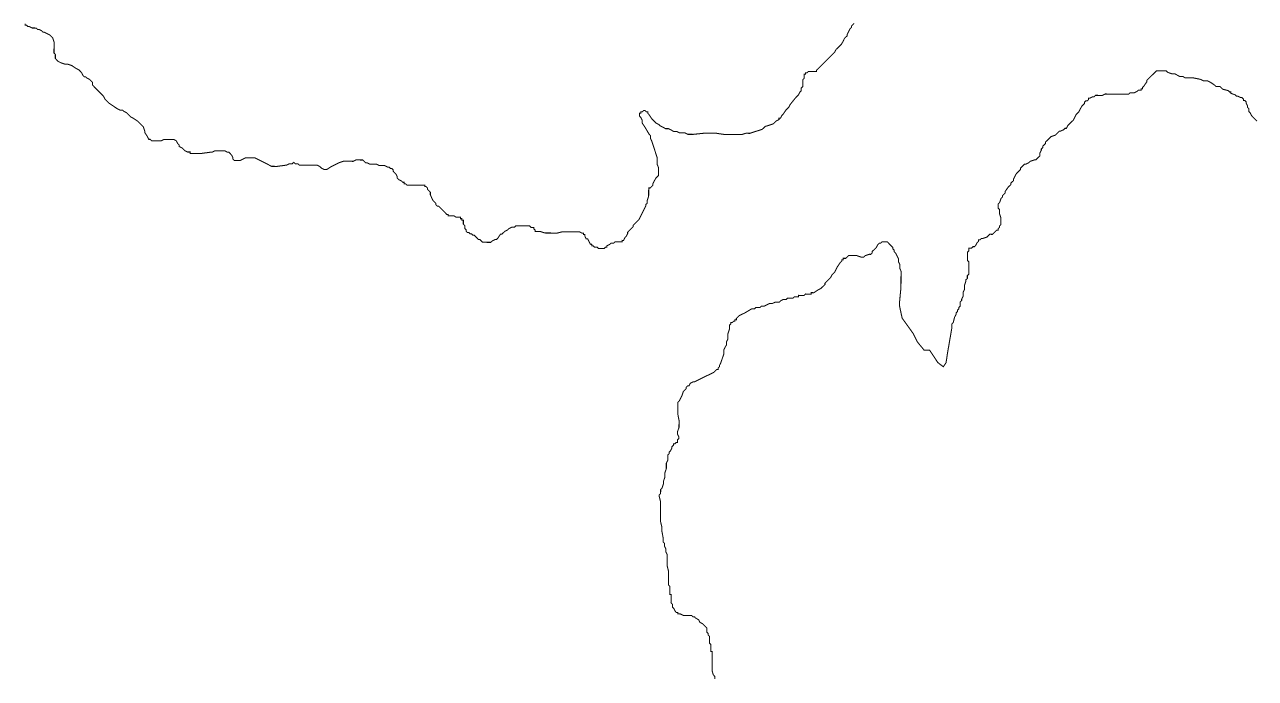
# Model space of a CAD drawing. Header units: metres. Extents: x 290190 to 339802, y 1811045 to 1991312.
# Drawn here: x 318741 to 322325, y 1857717 to 1859620 of the extents above; entities that cross this region are included whole.
import ezdxf

# ---------------------------------------------------------------- set-up
doc = ezdxf.new("R2010")
doc.units = ezdxf.units.M
doc.header["$MEASUREMENT"] = 0
doc.layers.add('HAZARDS LINE', color=1, linetype='Continuous')

msp = doc.modelspace()

# ---------------------------------------------------------------- linework, layer by layer
at = {"layer": 'HAZARDS LINE', "lineweight": 18}
for points in [[(321156.9, 1859623.9, 3.02, 3.02, 0), (321148.8, 1859615.9, 3.02, 3.02, 0), (321148.8, 1859611.8, 3.02, 3.02, 0), (321144.7, 1859607.8, 3.02, 3.02, 0), (321136.6, 1859591.8, 3.02, 3.02, 0), (321136.5, 1859587.8, 3.02, 3.02, 0), (321128.4, 1859579.8, 3.02, 3.02, 0), (321124.4, 1859571.7, 3.02, 3.02, 0), (321120.3, 1859563.7, 3.02, 3.02, 0), (321112.2, 1859555.7, 3.02, 3.02, 0), (321104.1, 1859547.7, 3.02, 3.02, 0), (321100, 1859539.7, 3.02, 3.02, 0), (321071.7, 1859511.7, 3.02, 3.02, 0), (321055.5, 1859495.7, 3.02, 3.02, 0), (321051.5, 1859491.7, 3.02, 3.02, 0), (321047.4, 1859487.7, 3.02, 3.02, 0), (321047.4, 1859483.7, 3.02, 3.02, 0), (321043.4, 1859483.7, 3.02, 3.02, 0), (321039.3, 1859483.7, 3.02, 3.02, 0), (321035.3, 1859483.7, 3.02, 3.02, 0), (321027.3, 1859483.8, 3.02, 3.02, 0), (321023.2, 1859483.8, 3.02, 3.02, 0), (321019.2, 1859479.8, 3.02, 3.02, 0), (321015.2, 1859479.8, 3.02, 3.02, 0), (321015.1, 1859475.8, 3.02, 3.02, 0), (321011.1, 1859475.8, 3.02, 3.02, 0), (321011.1, 1859471.8, 3.02, 3.02, 0), (321011.1, 1859467.8, 3.02, 3.02, 0), (321011, 1859463.8, 3.02, 3.02, 0), (321007, 1859459.8, 3.02, 3.02, 0), (321006.9, 1859451.7, 3.02, 3.02, 0), (321006.9, 1859443.7, 3.02, 3.02, 0), (321006.9, 1859439.6, 3.02, 3.02, 0), (321002.8, 1859435.6, 3.02, 3.02, 0), (321002.8, 1859427.6, 3.02, 3.02, 0), (320998.7, 1859423.6, 3.02, 3.02, 0), (320994.7, 1859415.6, 3.02, 3.02, 0), (320990.6, 1859411.6, 3.02, 3.02, 0), (320986.6, 1859407.6, 3.02, 3.02, 0), (320970.3, 1859387.5, 3.02, 3.02, 0), (320966.3, 1859379.5, 3.02, 3.02, 0), (320962.2, 1859375.5, 3.02, 3.02, 0), (320958.2, 1859371.5, 3.02, 3.02, 0), (320950, 1859359.5, 3.02, 3.02, 0), (320946, 1859355.5, 3.02, 3.02, 0), (320941.9, 1859347.5, 3.02, 3.02, 0), (320937.9, 1859347.5, 3.02, 3.02, 0), (320937.9, 1859343.5, 3.02, 3.02, 0), (320929.8, 1859339.5, 3.02, 3.02, 0), (320925.8, 1859335.5, 3.02, 3.02, 0), (320921.7, 1859331.5, 3.02, 3.02, 0), (320909.6, 1859327.5, 3.02, 3.02, 0), (320897.5, 1859323.6, 3.02, 3.02, 0), (320889.4, 1859315.6, 3.02, 3.02, 0), (320877.3, 1859311.6, 3.02, 3.02, 0), (320865.2, 1859307.7, 3.02, 3.02, 0), (320853.1, 1859303.7, 3.02, 3.02, 0), (320841.1, 1859303.8, 3.02, 3.02, 0), (320829, 1859299.9, 3.02, 3.02, 0), (320816.9, 1859299.9, 3.02, 3.02, 0), (320812.9, 1859300, 3.02, 3.02, 0), (320804.8, 1859300, 3.02, 3.02, 0), (320800.8, 1859300, 3.02, 3.02, 0), (320792.7, 1859300.1, 3.02, 3.02, 0), (320780.7, 1859300.1, 3.02, 3.02, 0), (320752.5, 1859304.3, 3.02, 3.02, 0), (320740.5, 1859304.4, 3.02, 3.02, 0), (320732.4, 1859304.5, 3.02, 3.02, 0), (320724.4, 1859304.5, 3.02, 3.02, 0), (320688.1, 1859300.7, 3.02, 3.02, 0), (320680.1, 1859300.8, 3.02, 3.02, 0), (320672, 1859300.8, 3.02, 3.02, 0), (320664, 1859304.9, 3.02, 3.02, 0), (320655.9, 1859304.9, 3.02, 3.02, 0), (320647.9, 1859305, 3.02, 3.02, 0), (320639.9, 1859309.1, 3.02, 3.02, 0), (320631.8, 1859309.1, 3.02, 3.02, 0), (320623.8, 1859313.2, 3.02, 3.02, 0), (320615.8, 1859317.3, 3.02, 3.02, 0), (320607.7, 1859317.3, 3.02, 3.02, 0), (320599.7, 1859321.4, 3.02, 3.02, 0), (320591.7, 1859325.5, 3.02, 3.02, 0), (320587.7, 1859329.5, 3.02, 3.02, 0), (320579.7, 1859333.6, 3.02, 3.02, 0), (320575.7, 1859337.6, 3.02, 3.02, 0), (320571.7, 1859341.7, 3.02, 3.02, 0), (320567.7, 1859345.7, 3.02, 3.02, 0), (320559.7, 1859357.8, 3.02, 3.02, 0), (320555.7, 1859361.9, 3.02, 3.02, 0), (320555.7, 1859365.9, 3.02, 3.02, 0), (320551.7, 1859365.9, 3.02, 3.02, 0), (320547.7, 1859370, 3.02, 3.02, 0), (320543.7, 1859370, 3.02, 3.02, 0), (320539.6, 1859366, 3.02, 3.02, 0), (320535.6, 1859366, 3.02, 3.02, 0), (320535.6, 1859362, 3.02, 3.02, 0), (320531.6, 1859362, 3.02, 3.02, 0), (320531.5, 1859358, 3.02, 3.02, 0), (320531.5, 1859354, 3.02, 3.02, 0), (320535.5, 1859349.9, 3.02, 3.02, 0), (320539.5, 1859341.9, 3.02, 3.02, 0), (320539.5, 1859337.8, 3.02, 3.02, 0), (320539.4, 1859333.8, 3.02, 3.02, 0), (320547.4, 1859321.7, 3.02, 3.02, 0), (320559.4, 1859301.5, 3.02, 3.02, 0), (320563.3, 1859297.4, 3.02, 3.02, 0), (320563.3, 1859289.4, 3.02, 3.02, 0), (320567.3, 1859281.3, 3.02, 3.02, 0), (320571.2, 1859269.2, 3.02, 3.02, 0), (320575.2, 1859257.1, 3.02, 3.02, 0), (320579.1, 1859245, 3.02, 3.02, 0), (320583.1, 1859232.9, 3.02, 3.02, 0), (320583, 1859224.9, 3.02, 3.02, 0), (320583, 1859212.8, 3.02, 3.02, 0), (320586.9, 1859204.7, 3.02, 3.02, 0), (320586.9, 1859196.7, 3.02, 3.02, 0), (320586.8, 1859188.6, 3.02, 3.02, 0), (320586.8, 1859184.6, 3.02, 3.02, 0), (320586.8, 1859180.6, 3.02, 3.02, 0), (320582.7, 1859176.6, 3.02, 3.02, 0), (320578.7, 1859172.6, 3.02, 3.02, 0), (320574.6, 1859164.6, 3.02, 3.02, 0), (320570.5, 1859156.5, 3.02, 3.02, 0), (320570.5, 1859152.5, 3.02, 3.02, 0), (320562.4, 1859144.5, 3.02, 3.02, 0), (320558.4, 1859144.5, 3.02, 3.02, 0), (320558.4, 1859140.5, 3.02, 3.02, 0), (320558.3, 1859136.5, 3.02, 3.02, 0), (320558.3, 1859124.4, 3.02, 3.02, 0), (320558.2, 1859120.4, 3.02, 3.02, 0), (320554.1, 1859108.3, 3.02, 3.02, 0), (320554.1, 1859104.3, 3.02, 3.02, 0), (320554.1, 1859100.3, 3.02, 3.02, 0), (320550, 1859096.3, 3.02, 3.02, 0), (320550, 1859092.3, 3.02, 3.02, 0), (320546, 1859084.2, 3.02, 3.02, 0), (320541.9, 1859076.2, 3.02, 3.02, 0), (320533.7, 1859060.2, 3.02, 3.02, 0), (320529.7, 1859052.1, 3.02, 3.02, 0), (320525.6, 1859048.1, 3.02, 3.02, 0), (320521.6, 1859044.1, 3.02, 3.02, 0), (320517.5, 1859040.1, 3.02, 3.02, 0), (320513.5, 1859036.1, 3.02, 3.02, 0), (320513.4, 1859032.1, 3.02, 3.02, 0), (320505.3, 1859024.1, 3.02, 3.02, 0), (320501.3, 1859020.1, 3.02, 3.02, 0), (320497.2, 1859016.1, 3.02, 3.02, 0), (320497.2, 1859012.1, 3.02, 3.02, 0), (320493.1, 1859004.1, 3.02, 3.02, 0), (320489.1, 1859000.1, 3.02, 3.02, 0), (320485, 1858992, 3.02, 3.02, 0), (320481, 1858992.1, 3.02, 3.02, 0), (320481, 1858988, 3.02, 3.02, 0), (320477, 1858988.1, 3.02, 3.02, 0), (320472.9, 1858988.1, 3.02, 3.02, 0), (320468.9, 1858988.1, 3.02, 3.02, 0), (320464.9, 1858988.1, 3.02, 3.02, 0), (320460.9, 1858988.2, 3.02, 3.02, 0), (320456.8, 1858984.2, 3.02, 3.02, 0), (320452.8, 1858984.2, 3.02, 3.02, 0), (320448.8, 1858984.2, 3.02, 3.02, 0), (320444.7, 1858980.2, 3.02, 3.02, 0), (320436.6, 1858976.2, 3.02, 3.02, 0), (320436.6, 1858972.2, 3.02, 3.02, 0), (320432.6, 1858972.2, 3.02, 3.02, 0), (320428.5, 1858968.2, 3.02, 3.02, 0), (320424.5, 1858968.3, 3.02, 3.02, 0), (320420.5, 1858968.3, 3.02, 3.02, 0), (320416.5, 1858968.3, 3.02, 3.02, 0), (320412.4, 1858968.3, 3.02, 3.02, 0), (320408.4, 1858972.4, 3.02, 3.02, 0), (320404.4, 1858972.4, 3.02, 3.02, 0), (320400.4, 1858972.4, 3.02, 3.02, 0), (320396.4, 1858976.5, 3.02, 3.02, 0), (320392.4, 1858976.5, 3.02, 3.02, 0), (320392.4, 1858980.5, 3.02, 3.02, 0), (320388.4, 1858980.6, 3.02, 3.02, 0), (320384.4, 1858988.6, 3.02, 3.02, 0), (320380.4, 1858996.7, 3.02, 3.02, 0), (320376.4, 1858996.7, 3.02, 3.02, 0), (320372.4, 1859004.8, 3.02, 3.02, 0), (320372.5, 1859008.8, 3.02, 3.02, 0), (320368.4, 1859008.9, 3.02, 3.02, 0), (320368.5, 1859012.9, 3.02, 3.02, 0), (320364.4, 1859012.9, 3.02, 3.02, 0), (320356.4, 1859017, 3.02, 3.02, 0), (320352.4, 1859017, 3.02, 3.02, 0), (320344.3, 1859017.1, 3.02, 3.02, 0), (320332.3, 1859017.1, 3.02, 3.02, 0), (320320.2, 1859017.2, 3.02, 3.02, 0), (320308.1, 1859017.3, 3.02, 3.02, 0), (320292, 1859013.4, 3.02, 3.02, 0), (320284, 1859013.4, 3.02, 3.02, 0), (320279.9, 1859013.4, 3.02, 3.02, 0), (320271.9, 1859013.5, 3.02, 3.02, 0), (320263.8, 1859013.5, 3.02, 3.02, 0), (320255.8, 1859013.6, 3.02, 3.02, 0), (320243.7, 1859017.7, 3.02, 3.02, 0), (320235.7, 1859017.7, 3.02, 3.02, 0), (320231.7, 1859017.7, 3.02, 3.02, 0), (320227.6, 1859017.8, 3.02, 3.02, 0), (320227.7, 1859021.8, 3.02, 3.02, 0), (320223.7, 1859025.8, 3.02, 3.02, 0), (320223.7, 1859029.9, 3.02, 3.02, 0), (320219.7, 1859029.9, 3.02, 3.02, 0), (320215.6, 1859029.9, 3.02, 3.02, 0), (320211.6, 1859034, 3.02, 3.02, 0), (320207.6, 1859034, 3.02, 3.02, 0), (320203.6, 1859034, 3.02, 3.02, 0), (320191.5, 1859034.1, 3.02, 3.02, 0), (320183.5, 1859034.1, 3.02, 3.02, 0), (320175.4, 1859034.2, 3.02, 3.02, 0), (320171.4, 1859034.2, 3.02, 3.02, 0), (320167.4, 1859030.2, 3.02, 3.02, 0), (320163.3, 1859030.2, 3.02, 3.02, 0), (320159.3, 1859030.3, 3.02, 3.02, 0), (320151.2, 1859026.3, 3.02, 3.02, 0), (320147.2, 1859022.3, 3.02, 3.02, 0), (320139.1, 1859018.3, 3.02, 3.02, 0), (320131, 1859010.3, 3.02, 3.02, 0), (320127, 1859010.3, 3.02, 3.02, 0), (320118.9, 1858998.3, 3.02, 3.02, 0), (320114.8, 1858994.3, 3.02, 3.02, 0), (320110.8, 1858994.3, 3.02, 3.02, 0), (320102.7, 1858990.4, 3.02, 3.02, 0), (320098.7, 1858986.4, 3.02, 3.02, 0), (320094.7, 1858986.4, 3.02, 3.02, 0), (320090.6, 1858986.4, 3.02, 3.02, 0), (320086.6, 1858986.4, 3.02, 3.02, 0), (320082.6, 1858986.5, 3.02, 3.02, 0), (320078.6, 1858986.5, 3.02, 3.02, 0), (320074.5, 1858986.5, 3.02, 3.02, 0), (320070.5, 1858990.6, 3.02, 3.02, 0), (320066.5, 1858994.6, 3.02, 3.02, 0), (320062.5, 1858994.6, 3.02, 3.02, 0), (320058.5, 1858998.7, 3.02, 3.02, 0), (320050.5, 1859006.8, 3.02, 3.02, 0), (320046.5, 1859006.8, 3.02, 3.02, 0), (320042.5, 1859010.8, 3.02, 3.02, 0), (320038.5, 1859010.9, 3.02, 3.02, 0), (320034.5, 1859014.9, 3.02, 3.02, 0), (320030.4, 1859014.9, 3.02, 3.02, 0), (320026.4, 1859019, 3.02, 3.02, 0), (320026.5, 1859023, 3.02, 3.02, 0), (320022.5, 1859027.1, 3.02, 3.02, 0), (320022.5, 1859035.1, 3.02, 3.02, 0), (320018.5, 1859039.2, 3.02, 3.02, 0), (320018.6, 1859047.2, 3.02, 3.02, 0), (320018.6, 1859051.2, 3.02, 3.02, 0), (320014.6, 1859051.3, 3.02, 3.02, 0), (320014.6, 1859055.3, 3.02, 3.02, 0), (320010.6, 1859055.3, 3.02, 3.02, 0), (320010.6, 1859059.3, 3.02, 3.02, 0), (320006.6, 1859059.4, 3.02, 3.02, 0), (319998.5, 1859059.4, 3.02, 3.02, 0), (319990.5, 1859063.5, 3.02, 3.02, 0), (319982.4, 1859063.5, 3.02, 3.02, 0), (319978.4, 1859063.6, 3.02, 3.02, 0), (319974.4, 1859063.6, 3.02, 3.02, 0), (319974.4, 1859067.6, 3.02, 3.02, 0), (319970.4, 1859067.6, 3.02, 3.02, 0), (319966.4, 1859071.7, 3.02, 3.02, 0), (319962.4, 1859075.7, 3.02, 3.02, 0), (319958.4, 1859079.8, 3.02, 3.02, 0), (319946.4, 1859091.9, 3.02, 3.02, 0), (319942.4, 1859092, 3.02, 3.02, 0), (319938.4, 1859096, 3.02, 3.02, 0), (319938.4, 1859100, 3.02, 3.02, 0), (319934.4, 1859104.1, 3.02, 3.02, 0), (319930.4, 1859108.1, 3.02, 3.02, 0), (319926.4, 1859116.2, 3.02, 3.02, 0), (319922.5, 1859124.3, 3.02, 3.02, 0), (319922.5, 1859128.3, 3.02, 3.02, 0), (319922.5, 1859132.3, 3.02, 3.02, 0), (319918.5, 1859136.4, 3.02, 3.02, 0), (319914.5, 1859140.4, 3.02, 3.02, 0), (319914.5, 1859144.4, 3.02, 3.02, 0), (319910.5, 1859148.5, 3.02, 3.02, 0), (319906.5, 1859148.5, 3.02, 3.02, 0), (319906.5, 1859152.5, 3.02, 3.02, 0), (319902.5, 1859152.6, 3.02, 3.02, 0), (319898.5, 1859152.6, 3.02, 3.02, 0), (319894.5, 1859152.6, 3.02, 3.02, 0), (319886.4, 1859152.7, 3.02, 3.02, 0), (319878.4, 1859152.7, 3.02, 3.02, 0), (319874.3, 1859152.7, 3.02, 3.02, 0), (319870.3, 1859152.8, 3.02, 3.02, 0), (319866.3, 1859152.8, 3.02, 3.02, 0), (319862.3, 1859152.8, 3.02, 3.02, 0), (319854.2, 1859152.9, 3.02, 3.02, 0), (319850.2, 1859156.9, 3.02, 3.02, 0), (319846.2, 1859156.9, 3.02, 3.02, 0), (319846.2, 1859161, 3.02, 3.02, 0), (319842.2, 1859161, 3.02, 3.02, 0), (319838.2, 1859165, 3.02, 3.02, 0), (319830.2, 1859169.1, 3.02, 3.02, 0), (319826.2, 1859173.2, 3.02, 3.02, 0), (319826.2, 1859177.2, 3.02, 3.02, 0), (319822.2, 1859185.3, 3.02, 3.02, 0), (319818.2, 1859189.3, 3.02, 3.02, 0), (319814.2, 1859193.4, 3.02, 3.02, 0), (319814.3, 1859197.4, 3.02, 3.02, 0), (319810.3, 1859201.4, 3.02, 3.02, 0), (319806.2, 1859201.5, 3.02, 3.02, 0), (319802.2, 1859205.5, 3.02, 3.02, 0), (319798.2, 1859205.5, 3.02, 3.02, 0), (319790.2, 1859209.6, 3.02, 3.02, 0), (319782.1, 1859209.7, 3.02, 3.02, 0), (319774.1, 1859209.7, 3.02, 3.02, 0), (319766.1, 1859213.8, 3.02, 3.02, 0), (319758, 1859213.8, 3.02, 3.02, 0), (319745.9, 1859213.9, 3.02, 3.02, 0), (319737.9, 1859218, 3.02, 3.02, 0), (319733.9, 1859218, 3.02, 3.02, 0), (319729.9, 1859222, 3.02, 3.02, 0), (319725.9, 1859226.1, 3.02, 3.02, 0), (319717.9, 1859226.1, 3.02, 3.02, 0), (319709.8, 1859226.2, 3.02, 3.02, 0), (319705.8, 1859226.2, 3.02, 3.02, 0), (319697.7, 1859222.2, 3.02, 3.02, 0), (319681.6, 1859222.3, 3.02, 3.02, 0), (319669.5, 1859222.4, 3.02, 3.02, 0), (319657.4, 1859218.5, 3.02, 3.02, 0), (319633.2, 1859206.5, 3.02, 3.02, 0), (319621.1, 1859198.6, 3.02, 3.02, 0), (319617.1, 1859198.6, 3.02, 3.02, 0), (319613.1, 1859198.6, 3.02, 3.02, 0), (319605, 1859202.7, 3.02, 3.02, 0), (319601, 1859206.7, 3.02, 3.02, 0), (319593, 1859210.8, 3.02, 3.02, 0), (319589, 1859210.8, 3.02, 3.02, 0), (319576.9, 1859210.9, 3.02, 3.02, 0), (319572.9, 1859210.9, 3.02, 3.02, 0), (319564.8, 1859211, 3.02, 3.02, 0), (319560.8, 1859211, 3.02, 3.02, 0), (319552.8, 1859211.1, 3.02, 3.02, 0), (319548.7, 1859211.1, 3.02, 3.02, 0), (319544.7, 1859211.1, 3.02, 3.02, 0), (319540.7, 1859211.1, 3.02, 3.02, 0), (319536.7, 1859215.2, 3.02, 3.02, 0), (319532.7, 1859215.2, 3.02, 3.02, 0), (319528.7, 1859215.2, 3.02, 3.02, 0), (319524.7, 1859219.3, 3.02, 3.02, 0), (319520.6, 1859215.3, 3.02, 3.02, 0), (319512.6, 1859215.3, 3.02, 3.02, 0), (319504.5, 1859211.3, 3.02, 3.02, 0), (319476.3, 1859207.5, 3.02, 3.02, 0), (319464.2, 1859207.6, 3.02, 3.02, 0), (319460.2, 1859207.6, 3.02, 3.02, 0), (319452.2, 1859211.7, 3.02, 3.02, 0), (319436.1, 1859219.8, 3.02, 3.02, 0), (319428.1, 1859223.9, 3.02, 3.02, 0), (319420.1, 1859228, 3.02, 3.02, 0), (319412.1, 1859232, 3.02, 3.02, 0), (319404, 1859232.1, 3.02, 3.02, 0), (319400, 1859232.1, 3.02, 3.02, 0), (319391.9, 1859232.2, 3.02, 3.02, 0), (319383.9, 1859232.2, 3.02, 3.02, 0), (319375.8, 1859228.2, 3.02, 3.02, 0), (319367.7, 1859224.3, 3.02, 3.02, 0), (319363.7, 1859224.3, 3.02, 3.02, 0), (319359.7, 1859224.3, 3.02, 3.02, 0), (319351.6, 1859224.4, 3.02, 3.02, 0), (319347.6, 1859228.4, 3.02, 3.02, 0), (319347.7, 1859232.4, 3.02, 3.02, 0), (319343.7, 1859240.5, 3.02, 3.02, 0), (319339.7, 1859244.6, 3.02, 3.02, 0), (319335.7, 1859248.6, 3.02, 3.02, 0), (319331.7, 1859248.6, 3.02, 3.02, 0), (319323.7, 1859252.7, 3.02, 3.02, 0), (319315.6, 1859252.7, 3.02, 3.02, 0), (319307.6, 1859252.8, 3.02, 3.02, 0), (319295.5, 1859252.9, 3.02, 3.02, 0), (319287.4, 1859248.9, 3.02, 3.02, 0), (319283.4, 1859248.9, 3.02, 3.02, 0), (319255.2, 1859245.1, 3.02, 3.02, 0), (319251.2, 1859245.1, 3.02, 3.02, 0), (319243.1, 1859245.1, 3.02, 3.02, 0), (319239.1, 1859245.2, 3.02, 3.02, 0), (319231.1, 1859245.2, 3.02, 3.02, 0), (319223, 1859245.3, 3.02, 3.02, 0), (319223, 1859249.3, 3.02, 3.02, 0), (319215, 1859249.3, 3.02, 3.02, 0), (319207, 1859253.4, 3.02, 3.02, 0), (319203, 1859257.5, 3.02, 3.02, 0), (319199, 1859261.5, 3.02, 3.02, 0), (319190.9, 1859265.6, 3.02, 3.02, 0), (319191, 1859269.6, 3.02, 3.02, 0), (319187, 1859273.7, 3.02, 3.02, 0), (319183, 1859281.7, 3.02, 3.02, 0), (319175, 1859285.8, 3.02, 3.02, 0), (319166.9, 1859285.9, 3.02, 3.02, 0), (319162.9, 1859285.9, 3.02, 3.02, 0), (319158.9, 1859285.9, 3.02, 3.02, 0), (319154.8, 1859285.9, 3.02, 3.02, 0), (319146.8, 1859286, 3.02, 3.02, 0), (319138.7, 1859282, 3.02, 3.02, 0), (319126.6, 1859282.1, 3.02, 3.02, 0), (319118.6, 1859282.1, 3.02, 3.02, 0), (319110.6, 1859282.2, 3.02, 3.02, 0), (319106.6, 1859286.2, 3.02, 3.02, 0), (319102.5, 1859286.2, 3.02, 3.02, 0), (319098.6, 1859294.3, 3.02, 3.02, 0), (319090.6, 1859306.4, 3.02, 3.02, 0), (319090.6, 1859310.5, 3.02, 3.02, 0), (319086.7, 1859322.6, 3.02, 3.02, 0), (319082.7, 1859326.6, 3.02, 3.02, 0), (319078.7, 1859330.7, 3.02, 3.02, 0), (319074.7, 1859334.7, 3.02, 3.02, 0), (319070.7, 1859338.8, 3.02, 3.02, 0), (319058.6, 1859346.9, 3.02, 3.02, 0), (319050.6, 1859351, 3.02, 3.02, 0), (319042.6, 1859359.1, 3.02, 3.02, 0), (319038.6, 1859363.1, 3.02, 3.02, 0), (319030.6, 1859367.2, 3.02, 3.02, 0), (319026.6, 1859371.2, 3.02, 3.02, 0), (319018.5, 1859371.3, 3.02, 3.02, 0), (319010.5, 1859375.4, 3.02, 3.02, 0), (318998.5, 1859383.5, 3.02, 3.02, 0), (318986.5, 1859391.6, 3.02, 3.02, 0), (318978.5, 1859399.7, 3.02, 3.02, 0), (318974.5, 1859403.7, 3.02, 3.02, 0), (318970.5, 1859411.8, 3.02, 3.02, 0), (318966.5, 1859415.9, 3.02, 3.02, 0), (318958.5, 1859424, 3.02, 3.02, 0), (318954.5, 1859428, 3.02, 3.02, 0), (318950.5, 1859432.1, 3.02, 3.02, 0), (318946.5, 1859436.1, 3.02, 3.02, 0), (318942.5, 1859440.2, 3.02, 3.02, 0), (318938.5, 1859444.2, 3.02, 3.02, 0), (318938.6, 1859452.3, 3.02, 3.02, 0), (318934.6, 1859456.3, 3.02, 3.02, 0), (318930.6, 1859460.4, 3.02, 3.02, 0), (318922.5, 1859464.4, 3.02, 3.02, 0), (318918.5, 1859468.5, 3.02, 3.02, 0), (318914.5, 1859468.5, 3.02, 3.02, 0), (318910.5, 1859472.6, 3.02, 3.02, 0), (318906.5, 1859480.6, 3.02, 3.02, 0), (318902.5, 1859484.7, 3.02, 3.02, 0), (318898.5, 1859488.7, 3.02, 3.02, 0), (318890.5, 1859492.8, 3.02, 3.02, 0), (318878.5, 1859500.9, 3.02, 3.02, 0), (318866.4, 1859505, 3.02, 3.02, 0), (318858.4, 1859505.1, 3.02, 3.02, 0), (318846.3, 1859509.2, 3.02, 3.02, 0), (318838.3, 1859513.2, 3.02, 3.02, 0), (318834.3, 1859517.3, 3.02, 3.02, 0), (318830.3, 1859521.3, 3.02, 3.02, 0), (318830.4, 1859533.4, 3.02, 3.02, 0), (318826.4, 1859537.5, 3.02, 3.02, 0), (318826.5, 1859549.5, 3.02, 3.02, 0), (318826.6, 1859565.6, 3.02, 3.02, 0), (318826.6, 1859569.7, 3.02, 3.02, 0), (318822.6, 1859581.8, 3.02, 3.02, 0), (318818.6, 1859585.8, 3.02, 3.02, 0), (318814.6, 1859589.9, 3.02, 3.02, 0), (318806.6, 1859593.9, 3.02, 3.02, 0), (318798.6, 1859598, 3.02, 3.02, 0), (318794.6, 1859598, 3.02, 3.02, 0), (318790.6, 1859602.1, 3.02, 3.02, 0), (318782.6, 1859606.2, 3.02, 3.02, 0), (318778.5, 1859606.2, 3.02, 3.02, 0), (318774.5, 1859610.2, 3.02, 3.02, 0), (318770.5, 1859610.3, 3.02, 3.02, 0), (318762.5, 1859610.3, 3.02, 3.02, 0), (318754.4, 1859614.4, 3.02, 3.02, 0), (318750.4, 1859614.4, 3.02, 3.02, 0), (318746.4, 1859618.5, 3.02, 3.02, 0), (318742.4, 1859618.5, 3.02, 3.02, 0), (318742.4, 1859622.5, 3.02, 3.02, 0)], [(320750.9, 1857714.6, 3.02, 3.02, 0), (320750.9, 1857718.6, 3.02, 3.02, 0), (320750.9, 1857722.6, 3.02, 3.02, 0), (320746.9, 1857726.7, 3.02, 3.02, 0), (320743, 1857738.8, 3.02, 3.02, 0), (320743, 1857742.8, 3.02, 3.02, 0), (320743, 1857750.8, 3.02, 3.02, 0), (320743.1, 1857754.9, 3.02, 3.02, 0), (320743.1, 1857758.9, 3.02, 3.02, 0), (320743.1, 1857762.9, 3.02, 3.02, 0), (320743.1, 1857766.9, 3.02, 3.02, 0), (320743.2, 1857771, 3.02, 3.02, 0), (320743.2, 1857775, 3.02, 3.02, 0), (320743.2, 1857779, 3.02, 3.02, 0), (320743.2, 1857783, 3.02, 3.02, 0), (320743.3, 1857787.1, 3.02, 3.02, 0), (320743.3, 1857791.1, 3.02, 3.02, 0), (320743.3, 1857795.1, 3.02, 3.02, 0), (320739.3, 1857795.1, 3.02, 3.02, 0), (320739.3, 1857799.2, 3.02, 3.02, 0), (320739.3, 1857803.2, 3.02, 3.02, 0), (320739.4, 1857807.2, 3.02, 3.02, 0), (320739.4, 1857811.2, 3.02, 3.02, 0), (320739.4, 1857815.3, 3.02, 3.02, 0), (320735.4, 1857819.3, 3.02, 3.02, 0), (320735.4, 1857823.3, 3.02, 3.02, 0), (320735.5, 1857835.4, 3.02, 3.02, 0), (320735.5, 1857839.4, 3.02, 3.02, 0), (320731.5, 1857843.5, 3.02, 3.02, 0), (320731.6, 1857847.5, 3.02, 3.02, 0), (320727.6, 1857851.6, 3.02, 3.02, 0), (320727.6, 1857855.6, 3.02, 3.02, 0), (320727.6, 1857859.6, 3.02, 3.02, 0), (320727.6, 1857863.6, 3.02, 3.02, 0), (320723.6, 1857867.7, 3.02, 3.02, 0), (320719.6, 1857871.7, 3.02, 3.02, 0), (320715.6, 1857875.8, 3.02, 3.02, 0), (320707.6, 1857879.9, 3.02, 3.02, 0), (320703.6, 1857887.9, 3.02, 3.02, 0), (320695.6, 1857892, 3.02, 3.02, 0), (320691.6, 1857896.1, 3.02, 3.02, 0), (320687.6, 1857896.1, 3.02, 3.02, 0), (320683.6, 1857900.1, 3.02, 3.02, 0), (320675.5, 1857900.2, 3.02, 3.02, 0), (320667.5, 1857900.2, 3.02, 3.02, 0), (320659.4, 1857900.3, 3.02, 3.02, 0), (320651.4, 1857904.3, 3.02, 3.02, 0), (320647.4, 1857904.4, 3.02, 3.02, 0), (320643.4, 1857904.4, 3.02, 3.02, 0), (320643.4, 1857908.4, 3.02, 3.02, 0), (320639.4, 1857908.4, 3.02, 3.02, 0), (320635.4, 1857912.5, 3.02, 3.02, 0), (320631.4, 1857920.6, 3.02, 3.02, 0), (320627.4, 1857924.6, 3.02, 3.02, 0), (320627.4, 1857928.6, 3.02, 3.02, 0), (320627.4, 1857932.7, 3.02, 3.02, 0), (320623.4, 1857936.7, 3.02, 3.02, 0), (320623.5, 1857948.8, 3.02, 3.02, 0), (320623.5, 1857952.8, 3.02, 3.02, 0), (320623.6, 1857956.8, 3.02, 3.02, 0), (320623.6, 1857960.9, 3.02, 3.02, 0), (320619.6, 1857960.9, 3.02, 3.02, 0), (320619.6, 1857964.9, 3.02, 3.02, 0), (320619.6, 1857968.9, 3.02, 3.02, 0), (320619.6, 1857973, 3.02, 3.02, 0), (320619.7, 1857977, 3.02, 3.02, 0), (320619.7, 1857981, 3.02, 3.02, 0), (320619.7, 1857985, 3.02, 3.02, 0), (320615.7, 1857989.1, 3.02, 3.02, 0), (320615.7, 1857993.1, 3.02, 3.02, 0), (320615.8, 1857997.1, 3.02, 3.02, 0), (320615.8, 1858001.2, 3.02, 3.02, 0), (320615.9, 1858017.3, 3.02, 3.02, 0), (320616, 1858029.3, 3.02, 3.02, 0), (320612, 1858045.5, 3.02, 3.02, 0), (320612.1, 1858057.5, 3.02, 3.02, 0), (320612.2, 1858065.6, 3.02, 3.02, 0), (320612.2, 1858077.7, 3.02, 3.02, 0), (320608.3, 1858085.7, 3.02, 3.02, 0), (320608.3, 1858093.8, 3.02, 3.02, 0), (320604.3, 1858101.8, 3.02, 3.02, 0), (320604.4, 1858109.9, 3.02, 3.02, 0), (320600.4, 1858113.9, 3.02, 3.02, 0), (320600.4, 1858118, 3.02, 3.02, 0), (320600.5, 1858126, 3.02, 3.02, 0), (320596.6, 1858146.2, 3.02, 3.02, 0), (320596.6, 1858158.2, 3.02, 3.02, 0), (320592.7, 1858174.4, 3.02, 3.02, 0), (320592.8, 1858194.5, 3.02, 3.02, 0), (320592.9, 1858210.6, 3.02, 3.02, 0), (320593.1, 1858230.7, 3.02, 3.02, 0), (320589.1, 1858246.8, 3.02, 3.02, 0), (320589.2, 1858250.9, 3.02, 3.02, 0), (320593.2, 1858254.9, 3.02, 3.02, 0), (320593.2, 1858258.9, 3.02, 3.02, 0), (320593.3, 1858266.9, 3.02, 3.02, 0), (320597.3, 1858270.9, 3.02, 3.02, 0), (320601.4, 1858283, 3.02, 3.02, 0), (320601.5, 1858291, 3.02, 3.02, 0), (320605.6, 1858303.1, 3.02, 3.02, 0), (320605.6, 1858315.2, 3.02, 3.02, 0), (320609.7, 1858327.2, 3.02, 3.02, 0), (320609.8, 1858335.3, 3.02, 3.02, 0), (320609.8, 1858343.3, 3.02, 3.02, 0), (320613.9, 1858351.3, 3.02, 3.02, 0), (320614, 1858359.4, 3.02, 3.02, 0), (320614, 1858363.4, 3.02, 3.02, 0), (320614, 1858367.4, 3.02, 3.02, 0), (320618.1, 1858371.4, 3.02, 3.02, 0), (320618.1, 1858375.4, 3.02, 3.02, 0), (320622.1, 1858379.4, 3.02, 3.02, 0), (320626.2, 1858387.5, 3.02, 3.02, 0), (320626.2, 1858391.5, 3.02, 3.02, 0), (320630.3, 1858395.5, 3.02, 3.02, 0), (320630.3, 1858399.5, 3.02, 3.02, 0), (320634.3, 1858399.5, 3.02, 3.02, 0), (320638.4, 1858403.5, 3.02, 3.02, 0), (320642.4, 1858403.5, 3.02, 3.02, 0), (320642.4, 1858407.5, 3.02, 3.02, 0), (320642.4, 1858411.5, 3.02, 3.02, 0), (320646.5, 1858415.5, 3.02, 3.02, 0), (320646.5, 1858419.5, 3.02, 3.02, 0), (320642.5, 1858427.6, 3.02, 3.02, 0), (320642.6, 1858431.6, 3.02, 3.02, 0), (320642.6, 1858435.7, 3.02, 3.02, 0), (320646.7, 1858447.7, 3.02, 3.02, 0), (320646.7, 1858455.8, 3.02, 3.02, 0), (320646.8, 1858463.8, 3.02, 3.02, 0), (320646.8, 1858467.8, 3.02, 3.02, 0), (320642.9, 1858488, 3.02, 3.02, 0), (320642.9, 1858492, 3.02, 3.02, 0), (320643, 1858500.1, 3.02, 3.02, 0), (320643, 1858504.1, 3.02, 3.02, 0), (320643, 1858508.1, 3.02, 3.02, 0), (320643.1, 1858512.1, 3.02, 3.02, 0), (320643.1, 1858516.2, 3.02, 3.02, 0), (320643.1, 1858520.2, 3.02, 3.02, 0), (320647.2, 1858524.2, 3.02, 3.02, 0), (320651.2, 1858532.2, 3.02, 3.02, 0), (320655.3, 1858540.2, 3.02, 3.02, 0), (320659.4, 1858552.3, 3.02, 3.02, 0), (320667.5, 1858560.3, 3.02, 3.02, 0), (320667.5, 1858564.3, 3.02, 3.02, 0), (320671.6, 1858568.3, 3.02, 3.02, 0), (320675.6, 1858568.3, 3.02, 3.02, 0), (320679.7, 1858576.3, 3.02, 3.02, 0), (320687.7, 1858580.3, 3.02, 3.02, 0), (320691.8, 1858580.3, 3.02, 3.02, 0), (320699.8, 1858584.2, 3.02, 3.02, 0), (320724.1, 1858596.2, 3.02, 3.02, 0), (320732.1, 1858600.1, 3.02, 3.02, 0), (320740.2, 1858604.1, 3.02, 3.02, 0), (320748.3, 1858608.1, 3.02, 3.02, 0), (320752.3, 1858612.1, 3.02, 3.02, 0), (320756.4, 1858616.1, 3.02, 3.02, 0), (320760.4, 1858616.1, 3.02, 3.02, 0), (320760.4, 1858620.1, 3.02, 3.02, 0), (320764.5, 1858624.1, 3.02, 3.02, 0), (320764.5, 1858628.1, 3.02, 3.02, 0), (320768.6, 1858636.1, 3.02, 3.02, 0), (320772.7, 1858648.2, 3.02, 3.02, 0), (320776.8, 1858660.2, 3.02, 3.02, 0), (320776.8, 1858672.3, 3.02, 3.02, 0), (320780.9, 1858680.3, 3.02, 3.02, 0), (320785, 1858688.4, 3.02, 3.02, 0), (320785, 1858692.4, 3.02, 3.02, 0), (320785, 1858696.4, 3.02, 3.02, 0), (320789.1, 1858704.4, 3.02, 3.02, 0), (320789.1, 1858708.5, 3.02, 3.02, 0), (320789.2, 1858720.5, 3.02, 3.02, 0), (320793.3, 1858732.6, 3.02, 3.02, 0), (320793.3, 1858736.6, 3.02, 3.02, 0), (320793.3, 1858740.6, 3.02, 3.02, 0), (320793.4, 1858744.7, 3.02, 3.02, 0), (320797.4, 1858748.7, 3.02, 3.02, 0), (320797.4, 1858752.7, 3.02, 3.02, 0), (320801.5, 1858752.7, 3.02, 3.02, 0), (320805.5, 1858756.7, 3.02, 3.02, 0), (320809.5, 1858756.6, 3.02, 3.02, 0), (320809.6, 1858760.7, 3.02, 3.02, 0), (320813.6, 1858760.6, 3.02, 3.02, 0), (320813.6, 1858764.7, 3.02, 3.02, 0), (320821.7, 1858772.7, 3.02, 3.02, 0), (320829.8, 1858776.6, 3.02, 3.02, 0), (320837.9, 1858780.6, 3.02, 3.02, 0), (320858.1, 1858792.6, 3.02, 3.02, 0), (320862.1, 1858792.5, 3.02, 3.02, 0), (320866.1, 1858792.5, 3.02, 3.02, 0), (320870.1, 1858796.5, 3.02, 3.02, 0), (320874.2, 1858796.5, 3.02, 3.02, 0), (320878.2, 1858796.5, 3.02, 3.02, 0), (320882.2, 1858796.4, 3.02, 3.02, 0), (320886.3, 1858800.4, 3.02, 3.02, 0), (320894.3, 1858800.4, 3.02, 3.02, 0), (320902.4, 1858804.4, 3.02, 3.02, 0), (320910.5, 1858808.3, 3.02, 3.02, 0), (320918.5, 1858808.3, 3.02, 3.02, 0), (320926.6, 1858812.3, 3.02, 3.02, 0), (320930.6, 1858812.2, 3.02, 3.02, 0), (320934.6, 1858812.2, 3.02, 3.02, 0), (320938.7, 1858812.2, 3.02, 3.02, 0), (320942.7, 1858816.2, 3.02, 3.02, 0), (320950.8, 1858820.2, 3.02, 3.02, 0), (320954.8, 1858820.1, 3.02, 3.02, 0), (320958.8, 1858820.1, 3.02, 3.02, 0), (320962.9, 1858824.1, 3.02, 3.02, 0), (320974.9, 1858824, 3.02, 3.02, 0), (320979, 1858824, 3.02, 3.02, 0), (320983, 1858828, 3.02, 3.02, 0), (320987, 1858828, 3.02, 3.02, 0), (320991.1, 1858828, 3.02, 3.02, 0), (320995.1, 1858827.9, 3.02, 3.02, 0), (320995.1, 1858832, 3.02, 3.02, 0), (320999.1, 1858831.9, 3.02, 3.02, 0), (321003.2, 1858831.9, 3.02, 3.02, 0), (321007.2, 1858831.9, 3.02, 3.02, 0), (321011.2, 1858831.9, 3.02, 3.02, 0), (321015.3, 1858835.9, 3.02, 3.02, 0), (321019.3, 1858835.8, 3.02, 3.02, 0), (321027.3, 1858835.8, 3.02, 3.02, 0), (321031.4, 1858835.8, 3.02, 3.02, 0), (321031.4, 1858839.8, 3.02, 3.02, 0), (321035.4, 1858839.8, 3.02, 3.02, 0), (321039.4, 1858839.7, 3.02, 3.02, 0), (321051.5, 1858847.7, 3.02, 3.02, 0), (321059.6, 1858851.7, 3.02, 3.02, 0), (321067.7, 1858859.7, 3.02, 3.02, 0), (321071.8, 1858863.7, 3.02, 3.02, 0), (321071.8, 1858867.7, 3.02, 3.02, 0), (321075.8, 1858871.7, 3.02, 3.02, 0), (321079.9, 1858875.7, 3.02, 3.02, 0), (321088, 1858883.7, 3.02, 3.02, 0), (321092.1, 1858891.7, 3.02, 3.02, 0), (321096.1, 1858895.7, 3.02, 3.02, 0), (321100.2, 1858899.7, 3.02, 3.02, 0), (321108.3, 1858915.8, 3.02, 3.02, 0), (321116.4, 1858927.8, 3.02, 3.02, 0), (321120.5, 1858931.8, 3.02, 3.02, 0), (321120.5, 1858935.8, 3.02, 3.02, 0), (321124.5, 1858935.8, 3.02, 3.02, 0), (321124.5, 1858939.8, 3.02, 3.02, 0), (321132.6, 1858939.8, 3.02, 3.02, 0), (321136.6, 1858943.8, 3.02, 3.02, 0), (321140.7, 1858947.8, 3.02, 3.02, 0), (321144.7, 1858947.8, 3.02, 3.02, 0), (321148.7, 1858947.7, 3.02, 3.02, 0), (321156.8, 1858947.7, 3.02, 3.02, 0), (321160.8, 1858947.7, 3.02, 3.02, 0), (321164.8, 1858947.6, 3.02, 3.02, 0), (321176.9, 1858943.5, 3.02, 3.02, 0), (321180.9, 1858943.5, 3.02, 3.02, 0), (321184.9, 1858943.5, 3.02, 3.02, 0), (321189, 1858947.5, 3.02, 3.02, 0), (321201.1, 1858951.5, 3.02, 3.02, 0), (321205.1, 1858951.4, 3.02, 3.02, 0), (321209.1, 1858955.4, 3.02, 3.02, 0), (321209.2, 1858959.5, 3.02, 3.02, 0), (321217.3, 1858967.5, 3.02, 3.02, 0), (321221.3, 1858971.5, 3.02, 3.02, 0), (321225.4, 1858979.5, 3.02, 3.02, 0), (321229.4, 1858983.5, 3.02, 3.02, 0), (321233.5, 1858983.5, 3.02, 3.02, 0), (321237.5, 1858987.5, 3.02, 3.02, 0), (321241.5, 1858987.4, 3.02, 3.02, 0), (321245.6, 1858987.4, 3.02, 3.02, 0), (321249.6, 1858987.4, 3.02, 3.02, 0), (321253.6, 1858987.4, 3.02, 3.02, 0), (321257.6, 1858983.3, 3.02, 3.02, 0), (321261.6, 1858979.3, 3.02, 3.02, 0), (321265.6, 1858975.2, 3.02, 3.02, 0), (321269.6, 1858971.2, 3.02, 3.02, 0), (321269.6, 1858967.1, 3.02, 3.02, 0), (321273.6, 1858963.1, 3.02, 3.02, 0), (321273.6, 1858959.1, 3.02, 3.02, 0), (321277.5, 1858955, 3.02, 3.02, 0), (321281.5, 1858946.9, 3.02, 3.02, 0), (321285.5, 1858938.9, 3.02, 3.02, 0), (321285.5, 1858930.8, 3.02, 3.02, 0), (321289.4, 1858922.7, 3.02, 3.02, 0), (321289.4, 1858910.7, 3.02, 3.02, 0), (321293.3, 1858902.6, 3.02, 3.02, 0), (321293.3, 1858894.5, 3.02, 3.02, 0), (321293.2, 1858882.5, 3.02, 3.02, 0), (321293.2, 1858874.4, 3.02, 3.02, 0), (321293.1, 1858862.3, 3.02, 3.02, 0), (321293, 1858854.3, 3.02, 3.02, 0), (321288.7, 1858810, 3.02, 3.02, 0), (321288.7, 1858802, 3.02, 3.02, 0), (321296.5, 1858765.7, 3.02, 3.02, 0), (321328.4, 1858721.3, 3.02, 3.02, 0), (321340.4, 1858697, 3.02, 3.02, 0), (321360.3, 1858672.8, 3.02, 3.02, 0), (321376.4, 1858672.7, 3.02, 3.02, 0), (321400.4, 1858636.3, 3.02, 3.02, 0), (321416.4, 1858624.1, 3.02, 3.02, 0), (321424.5, 1858636.2, 3.02, 3.02, 0), (321428.7, 1858664.3, 3.02, 3.02, 0), (321441.2, 1858736.7, 3.02, 3.02, 0), (321441.2, 1858740.7, 3.02, 3.02, 0), (321441.3, 1858748.7, 3.02, 3.02, 0), (321445.3, 1858752.7, 3.02, 3.02, 0), (321449.4, 1858768.8, 3.02, 3.02, 0), (321453.5, 1858776.8, 3.02, 3.02, 0), (321453.5, 1858780.9, 3.02, 3.02, 0), (321457.6, 1858784.9, 3.02, 3.02, 0), (321457.6, 1858788.9, 3.02, 3.02, 0), (321461.7, 1858792.9, 3.02, 3.02, 0), (321461.7, 1858796.9, 3.02, 3.02, 0), (321465.7, 1858800.9, 3.02, 3.02, 0), (321465.8, 1858804.9, 3.02, 3.02, 0), (321465.8, 1858809, 3.02, 3.02, 0), (321465.8, 1858813, 3.02, 3.02, 0), (321469.9, 1858817, 3.02, 3.02, 0), (321469.9, 1858821, 3.02, 3.02, 0), (321474, 1858829, 3.02, 3.02, 0), (321474, 1858833.1, 3.02, 3.02, 0), (321474, 1858841.1, 3.02, 3.02, 0), (321478.1, 1858849.1, 3.02, 3.02, 0), (321478.1, 1858853.2, 3.02, 3.02, 0), (321478.2, 1858857.2, 3.02, 3.02, 0), (321478.2, 1858861.2, 3.02, 3.02, 0), (321482.3, 1858873.3, 3.02, 3.02, 0), (321482.3, 1858877.3, 3.02, 3.02, 0), (321486.4, 1858881.3, 3.02, 3.02, 0), (321486.4, 1858885.3, 3.02, 3.02, 0), (321486.4, 1858889.3, 3.02, 3.02, 0), (321490.5, 1858893.3, 3.02, 3.02, 0), (321490.5, 1858897.4, 3.02, 3.02, 0), (321490.5, 1858901.4, 3.02, 3.02, 0), (321490.5, 1858905.4, 3.02, 3.02, 0), (321490.5, 1858909.4, 3.02, 3.02, 0), (321490.6, 1858913.5, 3.02, 3.02, 0), (321490.6, 1858917.5, 3.02, 3.02, 0), (321490.6, 1858921.5, 3.02, 3.02, 0), (321490.6, 1858925.5, 3.02, 3.02, 0), (321490.7, 1858929.6, 3.02, 3.02, 0), (321486.7, 1858933.6, 3.02, 3.02, 0), (321486.7, 1858945.7, 3.02, 3.02, 0), (321486.8, 1858949.7, 3.02, 3.02, 0), (321486.8, 1858953.7, 3.02, 3.02, 0), (321486.8, 1858957.8, 3.02, 3.02, 0), (321490.9, 1858961.8, 3.02, 3.02, 0), (321490.9, 1858965.8, 3.02, 3.02, 0), (321490.9, 1858969.8, 3.02, 3.02, 0), (321494.9, 1858969.8, 3.02, 3.02, 0), (321499, 1858969.8, 3.02, 3.02, 0), (321503, 1858973.8, 3.02, 3.02, 0), (321507, 1858973.7, 3.02, 3.02, 0), (321511.1, 1858977.7, 3.02, 3.02, 0), (321515.2, 1858985.8, 3.02, 3.02, 0), (321519.2, 1858989.8, 3.02, 3.02, 0), (321519.2, 1858993.8, 3.02, 3.02, 0), (321523.3, 1858993.8, 3.02, 3.02, 0), (321527.3, 1858997.8, 3.02, 3.02, 0), (321531.3, 1858997.7, 3.02, 3.02, 0), (321543.4, 1859001.7, 3.02, 3.02, 0), (321551.5, 1859009.7, 3.02, 3.02, 0), (321555.5, 1859009.7, 3.02, 3.02, 0), (321559.6, 1859009.6, 3.02, 3.02, 0), (321563.6, 1859013.6, 3.02, 3.02, 0), (321567.7, 1859017.6, 3.02, 3.02, 0), (321571.7, 1859021.6, 3.02, 3.02, 0), (321575.7, 1859021.6, 3.02, 3.02, 0), (321575.8, 1859025.6, 3.02, 3.02, 0), (321579.8, 1859029.6, 3.02, 3.02, 0), (321579.8, 1859033.7, 3.02, 3.02, 0), (321583.9, 1859037.7, 3.02, 3.02, 0), (321583.9, 1859041.7, 3.02, 3.02, 0), (321583.9, 1859045.7, 3.02, 3.02, 0), (321584, 1859049.7, 3.02, 3.02, 0), (321584, 1859057.8, 3.02, 3.02, 0), (321580.1, 1859069.9, 3.02, 3.02, 0), (321580.1, 1859073.9, 3.02, 3.02, 0), (321580.1, 1859077.9, 3.02, 3.02, 0), (321580.1, 1859082, 3.02, 3.02, 0), (321576.1, 1859086, 3.02, 3.02, 0), (321576.2, 1859090, 3.02, 3.02, 0), (321576.2, 1859094.1, 3.02, 3.02, 0), (321576.2, 1859098.1, 3.02, 3.02, 0), (321580.3, 1859102.1, 3.02, 3.02, 0), (321584.4, 1859114.1, 3.02, 3.02, 0), (321588.4, 1859118.1, 3.02, 3.02, 0), (321588.4, 1859122.1, 3.02, 3.02, 0), (321592.5, 1859126.1, 3.02, 3.02, 0), (321596.5, 1859130.1, 3.02, 3.02, 0), (321596.5, 1859134.2, 3.02, 3.02, 0), (321604.7, 1859146.2, 3.02, 3.02, 0), (321608.7, 1859150.2, 3.02, 3.02, 0), (321612.8, 1859154.2, 3.02, 3.02, 0), (321612.8, 1859158.2, 3.02, 3.02, 0), (321616.8, 1859162.2, 3.02, 3.02, 0), (321620.9, 1859166.2, 3.02, 3.02, 0), (321620.9, 1859170.2, 3.02, 3.02, 0), (321629.1, 1859186.3, 3.02, 3.02, 0), (321633.1, 1859190.3, 3.02, 3.02, 0), (321637.2, 1859194.3, 3.02, 3.02, 0), (321641.2, 1859198.3, 3.02, 3.02, 0), (321641.2, 1859202.3, 3.02, 3.02, 0), (321645.3, 1859206.3, 3.02, 3.02, 0), (321649.3, 1859210.3, 3.02, 3.02, 0), (321653.4, 1859214.3, 3.02, 3.02, 0), (321657.4, 1859214.3, 3.02, 3.02, 0), (321665.5, 1859218.3, 3.02, 3.02, 0), (321669.5, 1859222.3, 3.02, 3.02, 0), (321681.6, 1859226.2, 3.02, 3.02, 0), (321685.6, 1859226.2, 3.02, 3.02, 0), (321689.7, 1859230.2, 3.02, 3.02, 0), (321693.7, 1859234.2, 3.02, 3.02, 0), (321697.8, 1859238.2, 3.02, 3.02, 0), (321697.8, 1859242.2, 3.02, 3.02, 0), (321697.8, 1859246.2, 3.02, 3.02, 0), (321701.9, 1859254.3, 3.02, 3.02, 0), (321701.9, 1859258.3, 3.02, 3.02, 0), (321706, 1859262.3, 3.02, 3.02, 0), (321706, 1859266.3, 3.02, 3.02, 0), (321710.1, 1859270.3, 3.02, 3.02, 0), (321714.1, 1859274.3, 3.02, 3.02, 0), (321714.1, 1859278.3, 3.02, 3.02, 0), (321718.2, 1859282.3, 3.02, 3.02, 0), (321722.2, 1859286.3, 3.02, 3.02, 0), (321726.3, 1859290.3, 3.02, 3.02, 0), (321730.3, 1859294.3, 3.02, 3.02, 0), (321742.4, 1859298.3, 3.02, 3.02, 0), (321750.5, 1859306.3, 3.02, 3.02, 0), (321754.6, 1859310.3, 3.02, 3.02, 0), (321758.6, 1859310.3, 3.02, 3.02, 0), (321766.7, 1859314.2, 3.02, 3.02, 0), (321770.7, 1859318.2, 3.02, 3.02, 0), (321774.7, 1859318.2, 3.02, 3.02, 0), (321778.8, 1859326.2, 3.02, 3.02, 0), (321782.9, 1859330.2, 3.02, 3.02, 0), (321786.9, 1859334.2, 3.02, 3.02, 0), (321795, 1859342.2, 3.02, 3.02, 0), (321803.1, 1859358.3, 3.02, 3.02, 0), (321807.2, 1859362.3, 3.02, 3.02, 0), (321811.2, 1859366.3, 3.02, 3.02, 0), (321819.4, 1859382.3, 3.02, 3.02, 0), (321823.4, 1859386.3, 3.02, 3.02, 0), (321827.5, 1859390.3, 3.02, 3.02, 0), (321827.5, 1859394.4, 3.02, 3.02, 0), (321831.6, 1859398.4, 3.02, 3.02, 0), (321835.6, 1859398.3, 3.02, 3.02, 0), (321839.6, 1859402.3, 3.02, 3.02, 0), (321839.7, 1859406.4, 3.02, 3.02, 0), (321843.7, 1859406.3, 3.02, 3.02, 0), (321851.8, 1859410.3, 3.02, 3.02, 0), (321855.8, 1859410.3, 3.02, 3.02, 0), (321859.8, 1859414.3, 3.02, 3.02, 0), (321863.9, 1859414.3, 3.02, 3.02, 0), (321871.9, 1859414.2, 3.02, 3.02, 0), (321879.9, 1859414.2, 3.02, 3.02, 0), (321888, 1859418.2, 3.02, 3.02, 0), (321896.1, 1859418.1, 3.02, 3.02, 0), (321912.2, 1859418, 3.02, 3.02, 0), (321932.3, 1859417.9, 3.02, 3.02, 0), (321944.4, 1859417.8, 3.02, 3.02, 0), (321952.4, 1859417.8, 3.02, 3.02, 0), (321956.4, 1859417.7, 3.02, 3.02, 0), (321960.5, 1859421.7, 3.02, 3.02, 0), (321972.5, 1859421.7, 3.02, 3.02, 0), (321980.6, 1859425.6, 3.02, 3.02, 0), (321984.7, 1859429.6, 3.02, 3.02, 0), (321988.7, 1859429.6, 3.02, 3.02, 0), (321992.7, 1859429.6, 3.02, 3.02, 0), (321992.7, 1859433.6, 3.02, 3.02, 0), (321996.8, 1859433.6, 3.02, 3.02, 0), (321996.8, 1859437.6, 3.02, 3.02, 0), (322000.8, 1859441.6, 3.02, 3.02, 0), (322009, 1859453.6, 3.02, 3.02, 0), (322009, 1859457.7, 3.02, 3.02, 0), (322013, 1859461.7, 3.02, 3.02, 0), (322017.1, 1859465.7, 3.02, 3.02, 0), (322021.1, 1859469.7, 3.02, 3.02, 0), (322029.2, 1859477.7, 3.02, 3.02, 0), (322033.3, 1859481.7, 3.02, 3.02, 0), (322037.3, 1859485.7, 3.02, 3.02, 0), (322041.3, 1859485.6, 3.02, 3.02, 0), (322045.4, 1859485.6, 3.02, 3.02, 0), (322049.4, 1859485.6, 3.02, 3.02, 0), (322053.4, 1859485.6, 3.02, 3.02, 0), (322061.5, 1859485.5, 3.02, 3.02, 0), (322065.5, 1859485.5, 3.02, 3.02, 0), (322069.5, 1859481.4, 3.02, 3.02, 0), (322081.5, 1859477.3, 3.02, 3.02, 0), (322089.6, 1859477.3, 3.02, 3.02, 0), (322105.6, 1859469.1, 3.02, 3.02, 0), (322109.7, 1859469.1, 3.02, 3.02, 0), (322113.7, 1859469.1, 3.02, 3.02, 0), (322121.7, 1859465, 3.02, 3.02, 0), (322125.7, 1859465, 3.02, 3.02, 0), (322133.8, 1859464.9, 3.02, 3.02, 0), (322141.8, 1859464.9, 3.02, 3.02, 0), (322145.8, 1859464.9, 3.02, 3.02, 0), (322165.9, 1859460.7, 3.02, 3.02, 0), (322174, 1859456.7, 3.02, 3.02, 0), (322178, 1859456.6, 3.02, 3.02, 0), (322182, 1859456.6, 3.02, 3.02, 0), (322186, 1859456.6, 3.02, 3.02, 0), (322194.1, 1859452.5, 3.02, 3.02, 0), (322206.1, 1859444.4, 3.02, 3.02, 0), (322210.1, 1859440.3, 3.02, 3.02, 0), (322214.1, 1859440.3, 3.02, 3.02, 0), (322222.2, 1859440.3, 3.02, 3.02, 0), (322226.2, 1859436.2, 3.02, 3.02, 0), (322230.2, 1859432.2, 3.02, 3.02, 0), (322246.2, 1859428, 3.02, 3.02, 0), (322250.2, 1859424, 3.02, 3.02, 0), (322254.2, 1859424, 3.02, 3.02, 0), (322254.2, 1859419.9, 3.02, 3.02, 0), (322266.3, 1859415.8, 3.02, 3.02, 0), (322270.3, 1859411.8, 3.02, 3.02, 0), (322274.3, 1859411.8, 3.02, 3.02, 0), (322282.3, 1859407.7, 3.02, 3.02, 0), (322286.3, 1859407.7, 3.02, 3.02, 0), (322290.3, 1859403.6, 3.02, 3.02, 0), (322290.3, 1859399.6, 3.02, 3.02, 0), (322294.3, 1859399.6, 3.02, 3.02, 0), (322298.3, 1859395.5, 3.02, 3.02, 0), (322298.3, 1859391.5, 3.02, 3.02, 0), (322302.3, 1859383.4, 3.02, 3.02, 0), (322302.3, 1859379.4, 3.02, 3.02, 0), (322306.3, 1859375.3, 3.02, 3.02, 0), (322306.2, 1859371.3, 3.02, 3.02, 0), (322306.2, 1859367.3, 3.02, 3.02, 0), (322310.2, 1859363.3, 3.02, 3.02, 0), (322314.2, 1859355.2, 3.02, 3.02, 0), (322318.2, 1859351.1, 3.02, 3.02, 0), (322322.2, 1859347.1, 3.02, 3.02, 0), (322326.2, 1859343, 3.02, 3.02, 0), (322330.2, 1859339, 3.02, 3.02, 0)]]:
    msp.add_lwpolyline(points, format="xyseb", dxfattribs=at)

doc.saveas('drawing.dxf')
